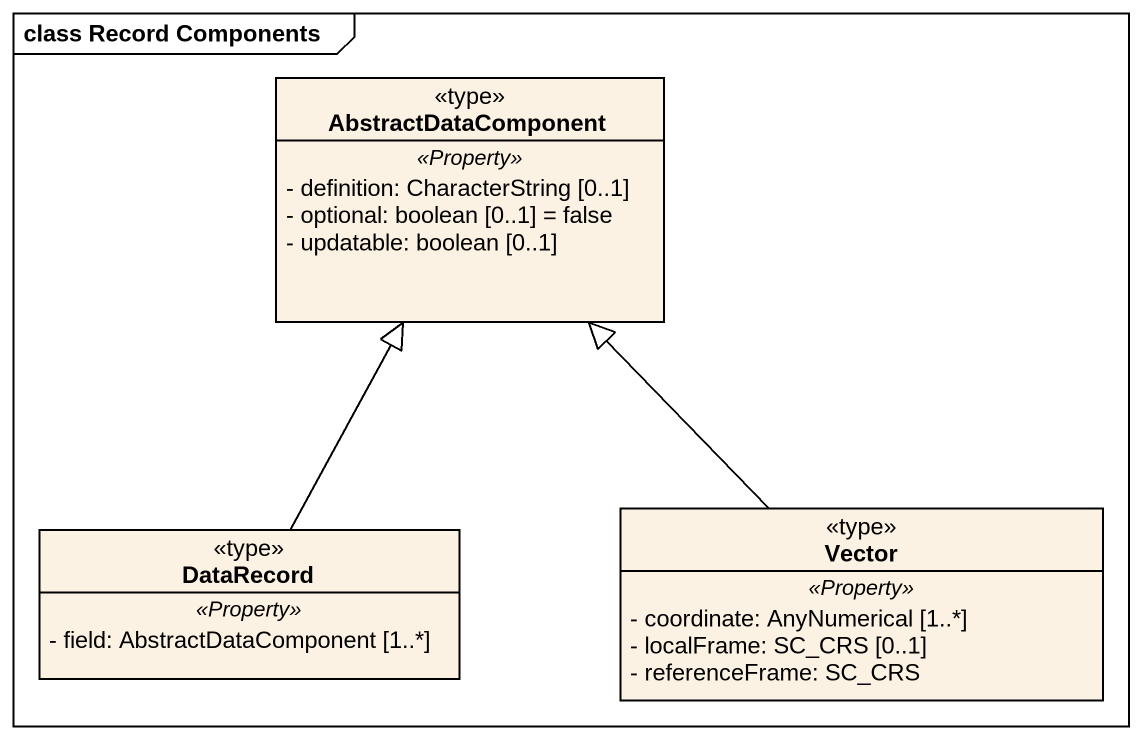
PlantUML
@startuml
mainframe class Record Components
hide circle
hide empty members
skinparam classAttributeIconSize 0
class AbstractDataComponent <<type>> {
  .. <<Property>> ..
  - definition: CharacterString [0..1]
  - optional: boolean [0..1] = false
  - updatable: boolean [0..1]
}
class DataRecord <<type>> {
  .. <<Property>> ..
  - field: AbstractDataComponent [1..*]
}
class Vector <<type>> {
  .. <<Property>> ..
  - coordinate: AnyNumerical [1..*]
  - localFrame: SC_CRS [0..1]
  - referenceFrame: SC_CRS
}
DataRecord -up-|> AbstractDataComponent
Vector -up-|> AbstractDataComponent
@enduml
